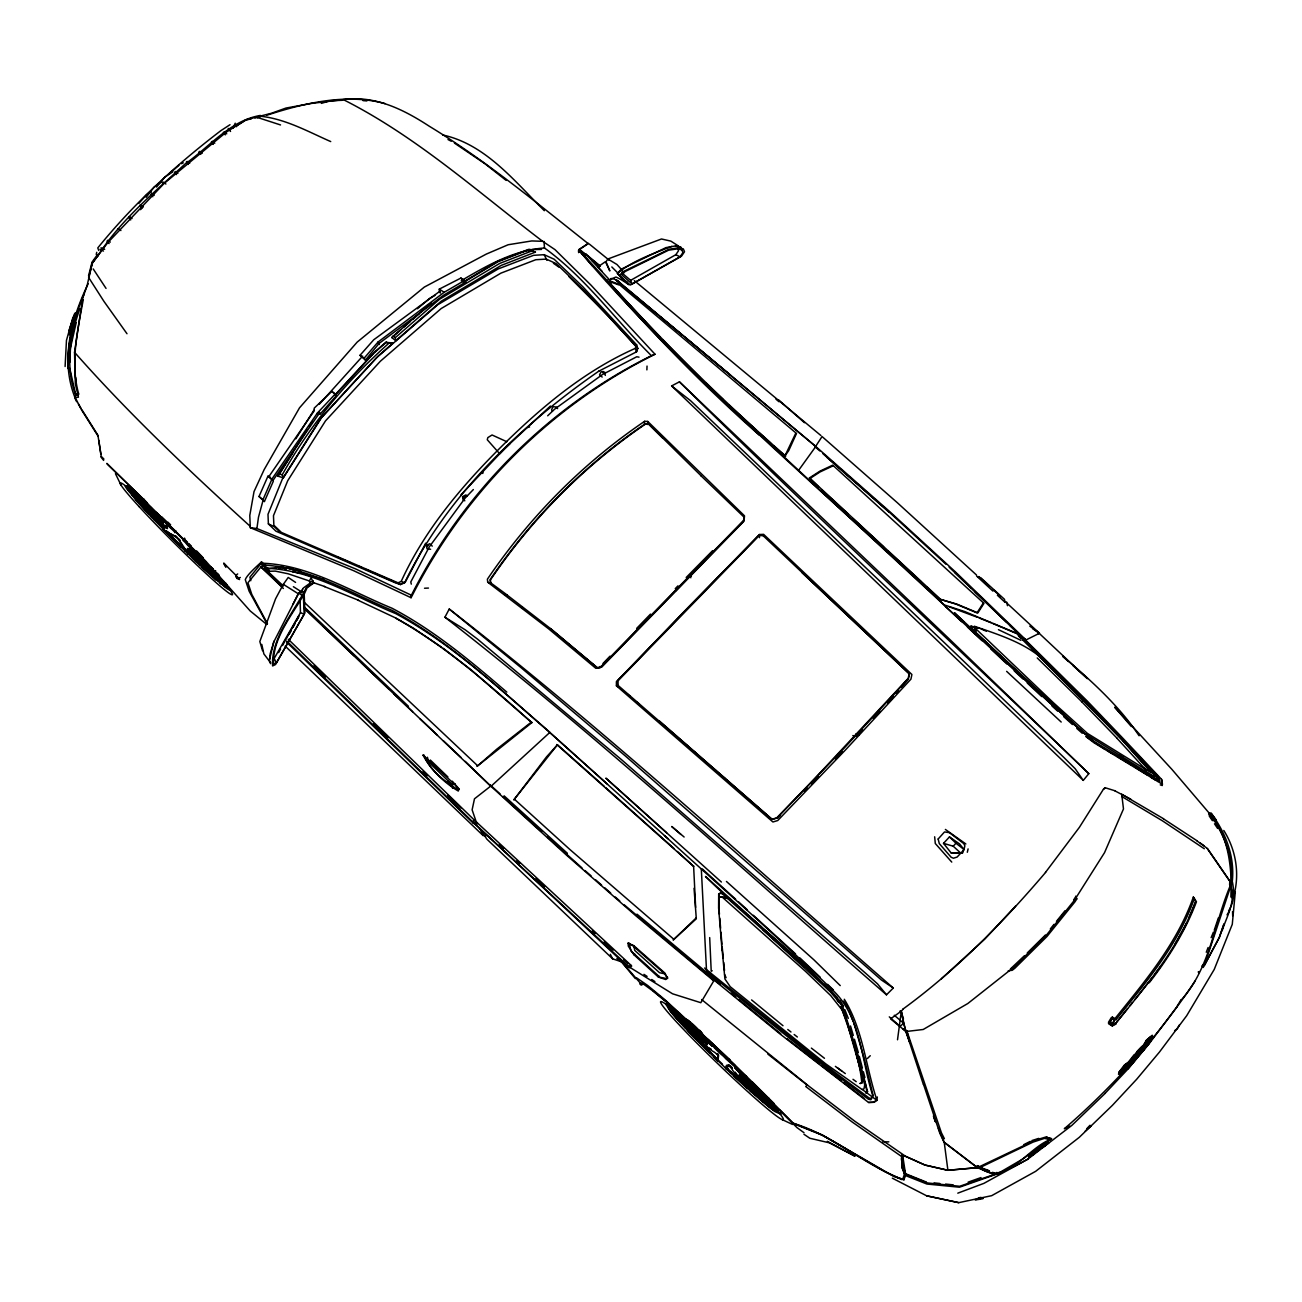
<?xml version="1.0" encoding="UTF-8"?>
<svg xmlns="http://www.w3.org/2000/svg" width="1302" height="1302" viewBox="0 0 1302 1302"><rect width="100%" height="100%" fill="white"/><g stroke="black" fill="none" stroke-linecap="round" stroke-linejoin="round"><path stroke-width="1.5" d="M718.85 911.856L719.013 894.181L720.543 893.237M1032.714 1153.718L1032.714 1154.793L1040.103 1148.283L1034 1152.465L1035.22 1152.661L1036.913 1150.382L1037.173 1151.261M1128.329 1064.466L1134.726 1056.003L1138.827 1053.269L1132.886 1057.761L1127.288 1066.68L1133.228 1062.09L1138.827 1053.269L1133.065 1061.895L1127.288 1066.68L1129.55 1062.286C1124.196 1071.367 1132.984 1055.564 1137.639 1053.871C1140.454 1052.911 1136.093 1058.298 1138.843 1054.018C1126.507 1071.611 1144.344 1048.11 1135.442 1058.461L1135.36 1056.329L1138.241 1051.821L1145.939 1044.839L1142.407 1051.642L1134.791 1058.591L1136.89 1054.018M68.029 368.629C66.841 343.223 74.181 318.306 83.735 295.017M700.72 1031.282L702.982 1036.604L712.422 1046.352A6.119 0.928 32.5 0 0 709.118 1043.52C705.814 1042.544 669.309 1005.811 679.644 1014.128M97.504 256.364C119.719 221.242 154.271 192.061 185.242 163.857C209.378 147.045 229.982 120.565 260.367 115.455L257.698 117.782M69.934 362.151L70.438 348.008L76.232 322.603M1009.636 625.22L1025.341 640.356L1023.16 639.835L1016.048 632.984L964.749 611.566L944.276 604.925C821.35 488.575 689.897 380.477 579.781 251.335L578.658 251.465L578.609 250.033L588.244 243.669C536.538 202.803 485.613 160.455 429.172 126.164C403.685 109.514 374.699 95.062 343.321 99.619L311.357 103.428L285.935 108.066L271.532 113.241L246.062 119.751L226.418 132.039L164.247 183.338L107.74 242.677L92.182 263.297L87.104 285.61L82.661 298.223L74.539 352.289L75.337 383.651L78.429 397.191L74.979 397.566C59.973 359.808 71.382 318.73 88.145 283.787M578.609 252.621L578.723 249.659L588.358 243.295M646.882 369.882L647.029 366.057M180.685 542.202L188.351 554.131L188.399 552.943L181.434 546.124A58.671 3.32 44.9 0 1 170.529 535.252L167.161 531.834M1008.22 970.771L1012.24 970.283L1014.876 968.232L1046.954 936.512L1075.094 901.651L1076.787 898.933L1075.745 896.134M1231.008 897.094L1231.285 890.405L1229.69 882.512L1231.106 882.886C1234.15 857.204 1223.734 833.654 1209.395 813.359L1208.63 814.027L1213.724 820.667M1231.627 897.615C1231.301 867.002 1229.772 837.674 1209.135 812.887L1211.186 813.311L1216.198 819.951M1131.617 1062.237L1130.868 1063.978L1131.584 1061.504L1125.319 1065.899L1119.639 1074.492L1127.695 1067.884L1131.584 1061.504L1125.27 1065.703L1119.639 1074.492C1124.423 1074.183 1136.386 1056.247 1128.427 1066.484L1127.776 1065.475L1128.02 1066.598L1131.08 1064.141L1142.293 1051.463L1152.742 1036.294L1147.176 1040.949L1142.066 1050.421L1147.42 1045.392L1152.758 1037.059L1144.051 1049.396L1135.198 1058.445L1142.407 1051.642L1135.263 1058.005M163.613 528.238L162.408 528.287L164.654 530.63L175.379 536.782A5.599 1.904 45 0 1 179.22 540.623L183.305 548.256L188.351 554.131C187.569 549.346 187.667 555.775 188.09 552.634L184.835 549.444M1129.192 1062.465L1131.519 1061.944L1129.192 1062.465L1145.548 1043.455L1143.042 1048.094L1147.176 1040.949L1150.708 1037.238L1152.693 1037.482L1151.619 1036.994C1139.657 1049.965 1147.16 1039.419 1152.677 1036.75L1151.635 1038.996L1152.742 1036.294L1145.548 1043.455L1142.066 1050.421L1144.051 1049.396L1142.163 1051.511L1152.042 1038.573L1149.194 1043.114M1228.583 910.863C1234.263 902.253 1234.442 891.154 1232.294 881.405C1234.898 856.439 1225.735 832.954 1211.186 813.311M65.1 366.513L66.467 340.359L73.01 317.167M647.582 424.501L647.745 421.441L644.62 421.311C582.531 463.447 529.458 517.106 487.387 579.211L487.713 582.189L548.451 628.687L595.795 668.3L600.043 667.601L744.142 519.823L744.516 515.852L647.745 421.441M146.149 197.367L154.059 187.146L161.822 181.434M934.657 836.795L935.292 843.517L951.762 862.087M304.001 597.992L304.229 594.135L307.093 587.804L314.108 582.743M1232.685 915.762L1232.538 911.595M667.552 978.29L664.948 973.115L633.748 945.61L628.069 943.153L628.329 946.163L633.895 954.724L658.389 977.053L665.713 979.527L667.552 978.29L664.638 973.782L633.049 945.919L628.069 943.153M927.024 587.283L939.718 599.148L956.791 604.095L977.867 612.9L983.97 603.363L832.743 465.139L819.934 471.145L809.437 477.932L818.551 486.932M222.137 581.506L227.28 586.014L227.15 587.82A63.961 3.613 44.9 0 1 224.188 586.193L206.4 569.218L195.17 554.619L210.045 571.139L227.199 587.088L227.476 586.242L227.411 587.332M219.485 576.444L193.233 551.348L209.248 569.527L226.353 585.314L226.353 584.045L226.45 585.33L226.45 584.061L218.004 576.819M777.457 1112.185L758.415 1094.689L742.352 1076.168L755.974 1090.409L776.269 1108.653A69.006 4.15 43.9 0 1 778.043 1111.908L768.213 1102.875M151.244 192.191L150.414 191.703L146.377 194.974L138.858 203.372M276.382 662.848L304.147 614.202L303.382 595.372C291.29 616.074 272.248 639.119 273.566 664.232L276.382 662.848L274.152 658.486L300.436 612.705L300.095 599.099M704.626 967.988L711.152 973.457L711.022 975.133L822.945 1065.166L868.434 1099.246L870.81 1099.734L872.942 1096.105C861.289 1060.967 861.468 1017.464 833.036 990.464C778.319 937.277 720.852 887.004 664.476 835.591M303.822 608.18L489.747 785.171L566.386 855.04L635.897 915.827L713.61 980.748L714.359 977.118L706.514 970.543L701.306 868.776M74.702 396.492L81.261 409.414L98.171 436.284M74.93 398.152L76.639 401.7M1090.913 1126.116L1085.266 1131.031M1235.321 891.658L1232.278 924.322L1214.245 969.42L1186.708 1015.69L1159.48 1052.032L1136.679 1079.26L1112.38 1105.365L1079.228 1137.378L1035.66 1171.328L991.668 1195.675L958.728 1202.657L926.682 1195.822L892.326 1178.18M644.344 424.224L644.62 421.311M743.947 517.122L743.572 521.044L601.312 666.933L597.13 667.633L550.388 628.54M1207.263 848.53L1230.943 882.919L1230.797 884.432C1214.115 923.069 1210.258 968.118 1181.012 1000.261M1145.89 1045.294C1123.724 1064.499 1147.453 1041.6 1145.516 1046.141L1145.939 1044.839L1144.914 1047.492M156.517 187.065L164.866 177.072L172.84 171.831M578.576 251.172L581.555 252.539L581.62 253.76L581.457 251.53L586.177 255.404M226.548 585.298L226.939 586.811L227.28 586.014M776.008 1109.581L776.252 1111.273L776.838 1110.264L777.978 1110.98M600.043 667.601L600.173 666.429M710.404 977.102L780.321 1034.211L868.564 1102.468L874.407 1102.143L876.93 1100.385L877.304 1096.968M269.547 659.593L273.892 641.284M482.782 473.456L482.993 471.536M458.809 788.621L458.45 790.005C445.528 781.949 429.4 770.328 424.061 755.111L423.036 755.176C430.832 769.791 444.128 782.746 458.32 791.046L458.809 788.621L452.266 781.167M262.63 562.399L260.937 562.252C261.93 562.008 247.299 573.889 245.281 579.634L249.154 591.271L267.203 624.065M682.818 1023.925L684.819 1026.057C688.367 1034.423 699.516 1039.826 707.279 1044.709A6.005 1.286 29.7 0 0 705.196 1042.284L687.7 1027.945L670.481 1010.987L672.564 1011.784L670.481 1010.987L672.743 1013.965A68.713 4.134 43.9 0 0 679.4 1021.631M897.517 1039.777L901.309 1011.247L903.1 1009.083M1233.287 897.517C1240.106 874.895 1236.265 850.304 1223.782 830.464M607.497 784.243L549.786 732.473C500.782 690.027 453.161 644.62 395.694 613.584C353.705 596.462 311.585 569.186 265.201 568.29L263.639 565.393L268.31 568.372M411.058 597.716L411.399 595.226C463.105 492.758 548.402 406.615 651.423 355.69L654.987 354.225L591.027 285.171L555.01 249.642L542.641 241.309L531.786 240.935L508.154 244.743L486.313 254.085L424.306 287.091L357.171 342.117L299.525 407.819L264.16 469.615L254.02 491.603L249.789 515.429L250.293 527.684L353.591 570.667L411.058 597.716L412.376 595.242C464.456 492.888 549.672 406.777 652.595 355.495L654.987 354.225M411.399 595.226L355.885 569.039L256.901 528.531L258.496 517.171L263.362 499.219M605.3 375.432L604.665 372.144L601.133 371.737L599.587 374.781L602.159 377.059M714.131 1055.808L718.053 1060.984L718.509 1055.092A5.322 1.758 38.8 0 0 717.483 1053.741M1135.181 1057.745C1133.358 1056.003 1147.697 1043 1143.953 1045.766M699.272 1041.047A63.082 3.808 43.9 0 0 710.453 1052.211L717.467 1060.414L716.751 1058.347L717.988 1059.6L718.053 1060.984M143.855 499.382L142.699 499.317M200.069 565.247L192.615 558.232L187.374 548.419A5.582 1.53 56 0 1 190.45 551.202L202.428 565.947L216.018 579.585L216.197 578.544L216.295 579.862L214.456 578.316M696.212 917.894L673.183 940.028L696.31 918.789L694.047 888.322M226.353 584.045L226.157 585.184L225.441 582.759M143.383 498.829L148.216 506.445L163.922 522.135L145.547 506.055L129.435 488.722M69.169 333.524L73.319 317.607M83.247 299.753C77.55 330.643 69.966 363.242 78.771 394.262L75.939 395.645L69.706 368.222M531.509 721.959L496.697 749.236L476.971 766.406L531.851 722.643L471.21 669.912L443.185 648.266M1144.051 1049.396L1147.257 1045.18M785.741 456.123C723.945 402.058 665.387 344.46 610.361 283.527L610.866 281.248L618.873 284.227L796.515 433.436L788.735 450.59L784.911 455.977L795.587 433.55M1230.536 886.874L1231.35 883.195M718.362 1055.434L717.825 1060.756L718.346 1056.134A6.005 1.986 38.8 0 0 714.407 1052.195C708.613 1049.184 686.056 1031.884 693.25 1034.927M96.739 252.295L96.25 254.378L97.731 255.094M967.321 852.257L968.102 848.904M974.091 627.125L974.319 626.213C996.274 633.879 1020.003 641.186 1038.557 655.606L1122.226 739.78L1151.196 772.77L1087.414 733.4L1053.627 702.917L974.091 627.125L975.426 633.879M970.885 627.19L971.097 626.295L977.818 628.182M293.373 586.697L301.006 591.547L298.272 593.745L283.299 584.338L282.843 585.054L288.214 577.453L295.587 582.401M793.585 1123.431C833.654 1135.311 865 1165.843 903.913 1179.824C907.315 1171.637 899.747 1163.874 901.944 1155.134M903.913 1179.824L905.036 1175.348L902.156 1168.171L901.765 1155.346L904.613 1173.33L926.454 1182.118M88.536 275.91L92.084 262.027L97.552 254.492M88.796 277.066L92.328 263.199L98.106 255.273M69.006 330.48L74.784 313.212M773.795 1105.496L774.055 1104.535L773.372 1105.056M1223.717 924.485L1219.209 937.619L1203.194 967.467M1222.171 930.686C1226.63 916.25 1237.47 899.194 1229.495 883.977L1230.862 885.767L1204.383 965.498L1219.437 937.245L1224.173 923.639M143.611 500.245L143.871 499.317M365.439 360.101L364.088 358.245L378.052 342.019L444.177 292.283L464.602 280.435L465.693 282.078L443.705 295.147L379.077 343.451L365.439 360.101L360.003 355.316L373.755 339.757L439.458 291.55L439.327 289.109L460.924 278.058L464.602 280.435M1144.002 1046.19L1142.489 1050.275L1144.019 1049.119L1142.489 1050.275L1142.521 1049.168L1143.091 1050.161L1144.181 1048.826M1042.788 1146.151L1042.918 1147.127L1048.696 1142.782L1048.403 1141.903L1040.965 1147.534L1041.47 1148.25L1047.736 1143.579L1047.964 1142.082C1048.517 1145.044 1045.278 1143.042 1047.133 1143.97M1020.98 640.324L998.455 629.68M79.796 308.802C70.162 336.323 64.986 366.432 75.662 394.571L78.494 393.171M235.223 123.202L232.944 128.312M236.541 126.701L237.387 124.113M772.346 1104.161L772.656 1103.201M1157.592 781.412L1159.122 780.923L1158.227 779.442L1121.201 739.097L1085.933 702.445L1022.737 639.982L1025.374 639.9L1087.365 701.143L1122.438 737.778L1161.596 779.393L1162.295 785.529L1160.261 784.878M264.42 501.514L262.939 499.773L272.102 478.778L317.395 413.043L335.281 393.969L331.798 391.365L314.189 408.177L314.303 410.667L269.075 476.288L267.919 476.255L259.017 496.501L264.42 501.514L273.322 481.252L269.075 476.288L270.198 477.639M1214.229 930.214L1218.379 917.877M452.494 788.231L452.803 787.287M777.554 1110.915L777.164 1111.989L777.587 1110.134A63.554 3.841 43.9 0 0 775.959 1107.139M598.627 371.265L636.434 351.882L635.327 348.35L636.613 344.818L582.775 286.7L554.147 259.228L544.171 254.687L533.576 255.322L498.259 268.896L437.781 304.717L376.311 357.936L320.699 418.365L282.42 478.892L268 514.29L268.375 523.892L275.975 531.2L394.604 582.515L400.511 584.565L404.662 582.71C447.172 495.492 519.986 425.9 598.855 371.135M636.613 344.818L637.687 348.399L636.434 351.882L637.703 348.366L636.483 346.527L584.468 290.834L556.149 263.622L546.287 259.098L535.806 259.716L500.912 273.143L441.15 308.574L380.412 361.191L325.484 420.904L287.709 480.731L273.469 515.706L273.859 525.211L281.395 532.42L398.786 583.15M610.361 283.527L609.222 282.941L610.117 280.483L585.461 253.76L581.717 253.369L581.457 251.53L581.717 253.369L592.703 266.21M1145.272 1047.426L1145.955 1045.587M301.234 592.491L302.422 589.285M1114.463 1020.41L1112.364 1023.844L1110.362 1023.518L1111.013 1019.808L1113.243 1018.799L1114.463 1020.41L1113.243 1018.799L1111.013 1019.808L1110.004 1022.428L1111.224 1024.039L1113.454 1023.014L1114.545 1019.531L1112.884 1017.35L1111.338 1017.594L1108.474 1022.282L1110.134 1024.479L1114.219 1021.37M1206.287 952.25L1208.11 947.498M1142.033 1048.175L1146.427 1040.64L1150.561 1036.734A7.438 1.221 -50.3 0 1 1150.594 1038.622L1142.049 1048.826M775.162 1111.111L774.885 1109.581L775.195 1111.192L772.656 1109.548A68.86 4.134 43.9 0 1 765.527 1104.031L762.744 1101.72M803.985 965.026L830.904 990.936L839.041 1000.05L842.638 1006.218L858.067 1055.206L867.604 1091.825L865.651 1092.883L867.148 1092.931L864.951 1081.441M221.324 584.012C215.676 574.654 202.331 566.061 196.504 555.157M610.882 279.084L615.927 277.033C626.197 281.265 638.696 293.845 617.392 273.404C632.626 260.693 653.458 253.532 671.848 246.355M214.293 576.281L221.096 582.515L220.901 583.67L222.968 584.11M658.389 977.053L658.796 976.028M617.067 280.337L815.784 446.505L798.484 470.51M904.792 1173.135L902.758 1179.238L894.197 1176.666L822.115 1134.839L792.788 1122.975L752.279 1081.962M1114.74 1018.896C1145.011 981.269 1177.154 943.364 1193.332 897.078L1194.325 898.575C1178.229 944.601 1146.118 982.229 1116.074 1019.678L1112.25 1017.269L1116.074 1019.678M867.457 1091.043L867.148 1092.931L866.025 1091.922M269.514 661.839L270.67 662.816L263.867 653.897L261.767 644.392M1211.137 937.635L1213.448 932.069M1189.019 917.633L1195.252 902.856M962.569 852.843L960.567 852.956L953.227 846.202L955.961 843.24L963.871 849.376L962.569 852.843L951.241 853.054L943.511 843.354L949.467 836.909L959.607 843.973L963.871 849.376M220.282 581.782L219.989 582.857L221.682 583.101M301.12 592.963L303.333 588.016L310.283 582.987L309.306 580.952L288.149 573.791L275.275 571.106L267.74 571.318L266.715 568.128L264.143 568.469L282.892 586.453M664.638 973.782L659.528 972.724L634.79 950.476L633.748 945.61M1198.996 972.089L1198.605 972.496M74.23 315.328L75.874 312.871M780.875 1114.219L775.146 1111.696A70.943 4.264 43.9 0 1 767.789 1106L753.712 1093.664L739.015 1075.045A6.119 1.156 58.6 0 1 741.229 1076.738L756.771 1094.005L774.527 1110.508M1131.519 1061.944L1123.235 1067.933L1134.97 1055.955M1034.927 1152.84L1035.757 1151.147L1036.083 1151.977L1029.752 1157.136L1028.775 1156.843L1036.848 1150.594L1037.775 1150.968M292.983 604.258L298.272 593.745M334.598 395.336L374.244 352.337L385.685 342.41L393.237 342.931L378.459 355.788L321.594 417.6L283.397 477.801L277.928 476.174L307.191 429.741M324.865 586.567L313.359 582.629L306.263 587.755C294.008 612.265 271.06 637.508 272.59 665.957L275.552 664.525L304.961 612.851L304.131 592.687L301.494 591.027L298.728 593.207L273.925 641.626L270.246 653.49L269.449 660.358L270.539 663.678M701.111 1031.737L700.688 1032.584L699.695 1030.24L699.858 1031.64M1137.606 1054.522L1138.339 1052.26L1134.14 1054.734L1126.816 1064.076A9.26 1.53 -50.2 0 0 1126.897 1066.322M167.274 527.619C159.723 527.131 152.269 515.055 155.849 521.484L161.546 527.31M396.98 583.312L401.195 581.424C424.761 529.654 461.966 485.825 502.019 446C541.339 407.168 584.403 370.94 635.327 348.35M425.689 543.178L405.296 582.075L401.13 583.931M1202.869 965.319L1202.332 966.296M444.926 617.213L449.239 609.043C603.005 728.42 746.518 860.313 893.302 988.023L886.483 994.809C740.496 867.588 597.716 736.297 444.926 617.213L465.237 629.842L477.443 639.054L621.347 759.538L865.179 972.871L877.532 983.873L886.483 994.809M283.299 584.338L275.568 598.822L259.83 641.528L262.548 650.723M1198.166 971.976L1199.288 971.617M156.289 520.637L154.596 520.165L155.036 519.335L149.681 513.688A60.803 3.45 44.9 0 1 141.104 504.346L138.809 501.742M1202.739 965.384L1202.381 965.791M72.424 333.166L69.25 334.826M278.612 652.595L280.565 649.063M282.518 645.532L299.118 615.472M289.125 634.383L291.046 630.9M292.966 627.418L294.87 623.935M296.791 620.452L298.711 616.985M1175.299 943.641L1186.675 923.167M1198.67 972.708L1199.142 971.862M261.474 562.106L260.774 563.343L262.499 565.133L265.608 565.231M1227.037 914.899L1229.56 910.505M624.293 904.89L714.082 980.357L700.802 1002.703L672.532 993.784L629.257 966.995M1176.715 1006.885L1180.93 999.952M309.306 580.952L311.145 577.893L313.359 582.629M295.831 438.79L313.88 410.211M174.907 530.435L174.37 530.337A4.15 1.009 38.2 0 0 171.441 527.554L156.305 512.825M1073.597 900.073L1075.436 897.111L1076.787 898.933M1115.114 790.819L1105.04 787.694L1103.347 789.354L1079.374 827.356L1045.457 872.438M283.397 477.801L282.225 474.807C310.088 424.957 346.641 380.721 389.314 342.849L393.237 342.931M1127.874 1063.262L1136.565 1053.578C1137.557 1056.736 1131.129 1062.513 1127.971 1065.069A7.568 1.269 -49.5 0 1 1127.858 1063.278M983.026 603.461L976.988 612.884L956.01 604.112L939.718 599.148M309.339 426.372L312.545 421.327M277.928 476.174L293.162 452.217M585.607 255.29L579.748 249.61L599.962 266.243M602.061 271.288L597.878 266.91L605.463 261.669L609.824 270.93L606 261.8L607.888 259L661.497 238.982L670.856 241.13L678.423 245.964M184.2 539.695L184.851 540.802A4.118 1.025 51.2 0 1 187.683 543.731L197.237 554.196M489.747 785.171L465.205 761.361M622.096 273.094L630.656 280.353L675.819 254.704L678.537 250.716L677.463 248.177M680.051 256.803L682.948 252.555L681.825 249.854L677.789 248.812L668.61 250.179L625.025 271.565L621.851 275.015L632.072 283.95L680.051 256.803L675.819 254.704M273.225 480.129L318.485 414.443L320.406 413.776L336.469 395.548L335.281 393.969M1127.597 1067.705L1120.078 1074.345L1130.901 1063.653L1125.66 1069.984L1120.078 1074.345C1120.371 1072.685 1119.883 1070.293 1129.55 1062.513M131.388 492.856L132.478 494.207C135.701 503.011 148.9 510.319 156.028 517.578L143.627 506.738M1195.106 981.041C1158.406 1035.936 1114.3 1085.575 1064.32 1128.753L1069.642 1126.067M474.937 823.938L476.369 821.969L630.656 964.945L631.698 966.068L629.777 967.614L626.327 965.514L474.937 823.938L629.777 967.614M760.547 1099.864L761.133 1099.067L748.813 1086.747L740.431 1075.143A5.42 1.025 58.6 0 1 742.449 1076.673M1143.4 1048.322L1139.51 1053.188M1105.138 1093.306L1128.134 1068.844L1149.487 1043.293L1176.878 1006.853M1149.21 982.798C1168.48 958.044 1185.373 931.142 1196.473 901.7L1193.332 897.078M1152.107 977.818L1134.953 999.448M1154.5 974.645L1160.489 966.702M490.838 786.18L490.024 784.748L490.838 786.18L492.302 785.122L549.786 732.473L668.203 838.879M132.251 491.717L128.393 488.185A60.966 3.467 45 0 0 130.216 491.31L132.739 494.418L132.267 495.378C141.202 500.977 149.437 512.825 159.772 518.505M557.451 744.777L546.466 756.95L513.785 799.949L557.451 744.777L604.144 786.245M1024.446 638.452L1025.797 639.754L955.505 572.001L889.901 511.767L815.784 446.505L684.885 337.267M1146.411 1044.725L1152.27 1035.236L1146.346 1040.184L1140.975 1050.161L1142.863 1048.989M1136.158 1056.589L1126.93 1066.289M1127.548 1008.643L1115.228 1023.974L1110.883 1025.113L1108.441 1023.307L1112.299 1025.878L1116.091 1024.007M1130.022 1005.583L1132.48 1002.507M1050.34 928.912L1054.018 924.355M1056.459 921.328L1065.036 910.7M261.523 562.903L249.886 577.193L250.781 580.692M1090.018 1125.254L1086.763 1128.704M1083.264 780.403L1088.814 773.648L949.418 639.087L679.432 381.828L671.62 385.929L1083.264 780.403L1075.159 768.685L1063.815 757.39L945.171 643.448L690.597 400.707L671.62 385.929M1047.964 1142.082L1047.964 1143.302L1048.289 1142.033M1048.24 1142.977L1047.833 1142.228L1047.215 1143.872L1046.857 1142.961L1048.24 1142.977L1042.918 1147.127M463.349 281.964L497.917 261.263L528.579 249.366L535.431 252.1L501.172 265.429L441.199 301.218L395.775 340.733L391.788 337.543L431.304 302.796M215.383 570.618L214.863 571.252L215.872 571.122M1127.971 1068.877L1149.324 1043.325M1041.551 1148.152L1040.965 1147.534L1041.551 1148.152L1047.54 1143.465L1047.02 1142.782M1047.459 1142.668L1046.385 1143.547L1048.696 1142.782M268.944 568.616L280.223 566.956L293.031 569.055M184.803 538.458L182.654 539.353L183.256 540.623A5.729 1.237 50.5 0 1 186.886 544.382L196.879 555.14L205.797 562.545M184.51 538.263L183.338 539.744L184.363 540.395A5.062 1.09 50.5 0 1 187.634 543.797L203.177 559.421M627.662 282.404L621.949 278.644L617.832 273.013L621.2 269.188L665.957 247.624L676.145 245.818L680.832 247.022L682.15 249.968M902.921 1009.115C956.417 970.136 1002.784 922.613 1045.62 872.389M890.601 699.239L893.253 696.261M895.906 693.299L898.543 690.32M901.196 687.342L907.819 679.904M319.315 404.206L362.672 356.097M690.516 1031.868L685.682 1026.887L685.552 1028.238L685.682 1026.887L680.279 1021.159A65.344 3.955 43.9 0 1 673.948 1013.867L670.465 1011.019M335.867 394.425L374.179 352.842L386.515 342.133M857.172 735.695L862.526 729.869M873.235 718.232L879.924 710.957M117.652 229.526L118.401 228.713L120.907 230.552M140.535 209.655L143.236 206.725M619.508 275.454L622.942 271.76L669.261 249.187L679.042 247.754L683.322 248.877L684.527 251.725L681.451 256.234L630.461 284.992L624.163 280.727L617.392 273.404M499.756 453.78L510.205 443.396M1015.674 905.997L984.768 939.1L941.395 978.827M1129.68 1065.654C1139.364 1054.164 1133.456 1063.799 1127.809 1066.143L1127.776 1065.475M876.848 714.733L879.582 711.82M887.785 703.113L891.886 698.767M460.989 494.793L504.574 448.669L550.404 406.045M1137.867 1054.701L1143.856 1047.117A7.552 1.237 -50.9 0 0 1143.807 1045.262C1141.024 1046.45 1131.894 1057.484 1136.402 1056.068M602.972 663.499L610.003 656.175M636.678 628.378L650.495 614.105M804.392 791.095L807.191 788.166M811.423 783.804L818.453 776.497M835.347 759.001L842.378 751.693M684.819 1026.057L684.657 1027.311L684.885 1026.057L686.219 1027.506M473.358 489.552L465.27 497.934L429.367 546.759L410.781 581.961L411.286 584.142M675.478 591.043L690.109 576.037L691.411 576.054M675.25 588.65L677.984 585.851M686.187 577.486L712.585 550.681M759.44 534.52L616.399 681.662L616.416 685.812L772.916 821.985L777.733 820.537L845.926 749.464L910.928 679.156L911.905 674.501L763.607 534.341L759.44 534.52L759.457 537.661M758.985 535.789L617.815 681.027L617.832 685.129M777.62 818.209L780.435 815.377M462.975 497.95L466.165 496.274M426.942 546.677L428.277 545.343M1024.479 955.684L1010.433 968.948M1027.278 952.934L1045.441 934.982M1103.51 789.321L1105.219 787.661M867.36 1058.575L870.257 1055.727M900.642 1025.976L903.539 1023.128L901.309 1011.247L900.333 1011.036M162.392 183.094L163.385 182.166L165.891 184.021M170.416 172.71L178.927 165.354M628.899 966.67L630.656 964.945M1105.284 1093.257L1071.839 1125.4L1027.88 1159.089M547.67 415.794L554.603 409.186L602.614 374.423L636.759 356.764L639.005 357.155M391.788 337.543L400.918 329.618M403.962 326.981L410.049 321.708M413.092 319.071L419.179 313.782M395.775 340.733L395.287 337.657L439.458 299.297L499.675 263.427L531.737 250.977L535.431 252.1M815.784 446.505L814.694 445.577M417.405 308.753L429.676 298.37L434.933 295.424M451.208 783.804L450.606 784.325C443.136 777.278 453.666 790.77 452.022 784.78L450.606 784.325C455.472 791.111 442.875 775.943 451.208 783.804L447.888 781.46L448.262 783.413L451.42 786.424L452.787 786.131L452.022 784.78M474.4 820.146L475.442 822.018L473.537 823.466L472.545 821.708L474.4 820.146L288.312 639.298M905.069 1175.397L926.91 1184.039L959.476 1187.212L1001.368 1172.484M712.113 979.511L714.082 980.357M1031.575 1154.662L1028.775 1156.843L1038.28 1150.642L1031.575 1154.662L1029.752 1157.136M1135.637 1057.175L1133.7 1058.314L1137.297 1051.17L1144.686 1043.879A9.244 1.514 -50.5 0 1 1145.418 1044.627M221.275 582.759L220.526 583.329L220.38 581.961M1040.868 1147.648L1042.707 1146.248M1040.103 1148.283L1037.629 1150.073M1038.361 633.732L1039.501 633.081L1029.784 626.132M923.541 1084.403L939.881 1133.391L944.048 1142.277L977.346 1167.682L991.831 1173.688L996.16 1173.834L959.655 1186.268L927.219 1182.932L905.606 1174.241L902.791 1156.42L905.248 1156.192L924.957 1165.046L947.905 1170.286L977.346 1167.682L1034.96 1140.292L1045.734 1137.037L1051.528 1138.68L1022.933 1158.926L996.958 1174.062M224.66 564.466L223.7 563.099L235.857 575.24L237.696 573.938M1046.58 1136.809L1050.03 1139.722C1027.766 1147.729 1004.086 1188.97 978.062 1166.283L978.909 1166.673M809.632 478.713L819.983 471.991L832.678 466.018M667.617 977.249L665.892 978.42L660.016 977.281L630.965 951.013L629.143 943.055M633.895 954.724L634.774 954.138M718.932 897.68L720.494 896.736L725.539 897.648M463.431 282.404L498.096 261.669L530.012 249.3M669.846 1007.13C670.872 1008.513 667.845 1008.708 668.154 1006.82A68.86 4.15 43.9 0 1 670.253 1007.292L689.149 1026.497L704.691 1040.152L686.284 1025.699L668.772 1008.318L670.139 1008.155L677.87 1016.488M644.018 983.58L641.284 985.126L640.031 984.247L640.226 983.238L642.7 983.791M461.233 280.695C486.932 265.559 514.046 250.017 544.496 247.998C585.461 277.586 615.634 320.194 651.423 355.69M1015.414 1165.778L1028.043 1159.057L983.921 1183.355L957.784 1193.169M196.423 561.829L199.645 563.62M282.388 586.828L261.442 567.379L283.364 588.488M230.015 124.699L220.868 130.656C175.721 165.094 133.585 203.747 97.78 247.917L98.757 250.505M188.383 548.663C187.7 553.285 198.881 560.511 195.479 560.934L202.803 566.614A60.722 3.45 44.9 0 0 211.933 574.914L214.456 577.111M197.399 561.487L195.87 561.325L197.237 561.39L195.088 560.592L196.618 560.739L193.542 557.891M1015.576 1165.746L1001.205 1172.516M712.178 970.755L711.217 971.243L709.688 937.586M1023.779 1144.67L1030.273 1141.382M1024.918 640.503L1038.784 633.586M129.598 488.934L131.307 489.259L129.956 489.406L131.437 489.471L157.444 515.592M608.848 279.523L606.358 280.76L609.222 282.941M263.639 565.393L261.311 566.533L247.933 582.759L251.774 594.363L267.48 623.691M181.466 163.694L183.289 162.831M979.967 1167.568L1033.137 1142.066L1044.513 1138.371L1050.03 1139.722M671.783 1011.052L672.402 1011.638L670.644 1011.117L672.369 1011.638M310.267 582.287L313.31 580.92M578.658 251.465L579.781 251.335M235.857 575.24L238.591 578.234L240.349 577.47M263.476 566.484L261.442 567.379L261.311 566.533L261.914 567.135M133.813 495.623L132.739 495.916L133.064 494.793L129.191 491.538A64.075 3.613 44.9 0 1 127.254 488.266L128.719 487.811L136.319 496.436M160.699 518.961C150.365 514.664 140.811 500.049 131.551 494.565M964.294 622.454L954.415 612.721L1084.501 733.384L1154.239 776.757L1146.297 772.591M227.541 586.6L227.248 586.73A60.836 3.467 44.9 0 1 224.416 585.184L221.47 582.824M528.335 250.977L531.932 249.593L541.551 249.431M1136.369 1054.604L1138.355 1054.522L1138.062 1053.302L1136.548 1054.197L1138.518 1051.967M968.102 1182.167L981.024 1177.561M266.519 115.325C304.017 103.151 346.202 92.947 385.066 103.59M859.955 1083.41L861.826 1082.792C859.353 1057.175 849.571 1031.314 841.059 1006.723M675.136 1009.994L674.176 1010.303L674.615 1009.457L675.315 1010.254M860.264 1083.557L862.136 1082.938L862.901 1078.886L856.065 1053.009M1031.9 1140.568L1038.768 1138.387M321.334 103.379L330.09 100.742L342.133 100.303M672.857 1009.001L674.224 1009.083L671.327 1007.097M752.702 1091.776L752.833 1093.175C751.026 1091.157 736.118 1076.754 731.691 1068.73A6.054 1.937 50.5 0 0 727.688 1065.085L726.5 1065.329L725.458 1068.079L734.767 1075.485A65.344 3.939 43.9 0 0 746.534 1086.324L749.513 1088.911M726.858 1068.063L725.767 1068.372L728.42 1069.512L726.549 1067.819L728.778 1064.906A5.354 1.709 50.5 0 1 732.391 1068.21A4.362 1.514 51.3 0 0 729.266 1065.427L726.06 1068.617L727.379 1068.519M774.251 1109.369L772.688 1108.295A65.523 3.955 43.9 0 1 765.885 1103.054L761.084 1098.953L759.994 1099.376L760.596 1098.53L754.509 1093.078M128.719 487.811L127.596 487.859M237.371 125.399L245.704 120.126L251.253 118.84M254.948 117.994L260.498 116.708M671.083 1009.262L669.553 1009.229L670.367 1008.448L669.326 1006.641A65.507 3.971 43.9 0 1 669.651 1006.43M527.391 427.479L529.588 426.991M668.528 1008.008L669.684 1007.781M430.604 549.281L427.023 548.858L426.454 545.44L429.676 543.748L432.248 546.124M978.323 1197.905L981.09 1197.384M980.341 1198.572C965.514 1201.453 987.404 1198.458 982.505 1198.279M265.201 568.29L264.143 568.469L266.715 568.128L269.172 570.439M263.118 565.035L264.013 564.97L263.118 565.035C308.883 567.2 350.547 593.094 392.065 610.361C449.564 641.333 497.12 686.854 546.287 729.104L549.965 732.424M735.988 1067.494L736.493 1068.356M578.69 250.798L581.668 252.149M767.855 1054.115L807.094 1085.054L805.743 1086.535L852.159 1121.982L901.147 1156.209L904.727 1155.932L925.006 1165.062L947.905 1170.286L977.509 1167.634L944.227 1142.245L938.4 1128.395M1152.856 776.773L1154.239 776.757L1152.97 775.976M278.579 568.29L285.561 567.753L292.82 568.941M129.679 488.738L127.824 488.055L130.037 489.161M261.344 563.213C307.663 564.336 349.978 591.027 391.967 608.197C434.136 630.396 470.852 661.188 506.803 692.127M424.517 588.244L428.472 588.065M763.118 535.61L758.675 535.561L688.595 606.878L617.473 680.816L617.49 684.917L772.281 819.463L777.034 818.047L844.331 747.918L908.487 678.537L909.463 673.964L762.793 535.382M1232.343 882.203L1230.374 881.356M677.805 1012.842L679.384 1012.875L677.951 1012.81L679.237 1012.907L678.082 1013.233L679.498 1013.249L694.178 1029.068L710.453 1042.967M868.564 1102.468L873.349 1102.355L875.676 1100.727L876.034 1097.456C865.635 1064.89 862.559 1028.726 844.298 999.269M951.241 853.054L960.567 852.956M692.762 1034.406L693.559 1035.188L691.541 1034.537L692.827 1034.472L703.08 1043.651M672.353 1011.54L671.035 1011.524L672.564 1011.784M776.383 1110.02L776.838 1111.729L776.936 1110.476L759.212 1094.087L744.516 1077.454M882.886 1141.805L888.827 1141.854M1210.225 816.012L1209.249 815.996L1212.39 820.667M285.219 646.134L483.042 835.51L486.232 835.721M362.998 100.612L366.904 100.938M148.981 514.241A63.928 3.597 44.9 0 1 139.981 504.444L135.896 499.87L137.263 499.935L136.092 499.984M455.195 783.983L450.964 783.609L428.586 762.044L427.398 757.227M135.945 499.805L137.41 500.098M934.071 1182.9L939.8 1183.485M945.529 1184.071L953.145 1184.853M385.685 342.41L389.314 342.849M691.411 1034.39L692.908 1034.569M250.293 527.684L256.901 528.531M261.035 116.285C285.919 119.133 308.167 131.665 330.724 141.576M728.062 1069.235L726.435 1068.991L727.492 1068.698L734.719 1075.501A63.163 3.808 43.9 0 0 746.16 1085.933M1049.005 1138.257L1051.528 1138.68M292.738 571.822L300.404 573.14M720.494 896.736L729.478 898.852L737.03 905.541M904.646 1155.671L854.763 1121.201L809.014 1086.275L701.615 999.545M977.688 577.111L980.731 577.73L1004.428 599.262L1005.177 602.403M926.682 1195.822L958.728 1202.657M900.154 1011.068L901.13 1011.28L903.474 1019.027M1015.641 633.146L992.97 623.56M852.843 735.565L856.211 736.379M442.68 134.985C485.434 144.115 514.729 181.401 544.334 210.712M236.801 578.446L238.608 578.902L237.355 577.828M992.433 1172.353L993.963 1172.744M675.51 245.932L680.083 247.12M979.218 628.427L970.82 626.083L972.252 629.045M294.936 569.592L300.632 571.22M323.661 579.455L301.022 573.026L308.72 575.435M943.511 843.354L953.227 846.202M279.084 473.879L282.225 474.807M945.382 829.439L965.856 843.973M255.989 116.985L280.532 124.943M949.288 606.846L977.379 617.278M1230.943 882.919L1229.69 882.512L1229.869 883.423M400.511 584.565L365.276 569.169M479.282 827.828L486.899 839.188L612.624 958.825L621.298 961.755L616.871 958.484M855.87 734.019L859.206 735.158M901.961 1179.661L885.018 1171.735L822.457 1135.263L793.406 1123.626L779.214 1109.532M401.195 581.424L404.662 582.71M487.713 582.189L490.903 583.41M986.005 1169.831L989.553 1171.198M983.466 1168.512L988.885 1170.612M722.887 894.165L720.218 893.058L718.688 894.002L718.606 908.015L722.073 950.362M979.104 617.978L991.213 622.795M300.436 612.705L304.147 614.202M324.247 586.502L358.522 600.255M101.003 247.803L104.665 249.349M980.911 628.899L986.298 631.193M338.097 557.37L350.743 562.806M235.727 576.9L237.843 577.828L235.776 575.533M357.952 565.931L361.614 567.542M553.415 263.264L559.128 267.252M467.451 495.72L465.758 494.955L462.552 496.632L463.138 500.017L464.83 500.782M268.375 523.892L274.283 526.643L279.246 531.395M980.683 1167.503L984.231 1169.147M977.916 1165.941L982.066 1167.878M343.321 99.619C416.412 136.466 477.883 191.98 542.641 241.309M782.209 1119.606A85.118 5.062 43.9 0 0 702.771 1035.66A85.118 5.062 43.9 0 0 681.125 1026.871A85.118 5.062 43.9 0 0 782.209 1119.606L792.527 1124.456M357.936 600.189L396.296 618.271L413.222 628.069L441.524 647.143M607.888 259L616.969 264.501L621.2 269.188M173.898 535.447L169.406 533.218M616.416 685.812L619.589 687.375M618.678 284.878L610.931 282.029L610.443 284.292L660 337.218M506.885 441.752L492.058 434.982L487.843 437.602L487.257 439.734L498.552 452.494M1114.935 790.867L1130.82 799.216M127.287 486.069L125.041 485.744A66.011 3.727 45 0 0 127.043 489.129L137.573 501.726M610.117 280.483L611.077 278.514L614.17 279.051L618.548 281.232L618.873 284.227M99.961 249.235L103.46 251.058M448.002 139.542L451.208 141.218M827.356 1141.301L855.023 1156.209L829.276 1142.814L809.844 1138.257L803.952 1134.27M1110.883 1025.113L1112.299 1025.878L1116.53 1022.379C1146.736 985.028 1179.075 947.531 1195.496 901.619L1194.325 898.575M840.994 1080.53L822.164 1066.045L825.696 1068.063M395.775 618.222C445.968 646.183 489.161 684.624 531.851 722.643M905.216 1175.153L902.335 1167.975L901.537 1158.438M1108.327 751.205L1113.584 754.314M1117.083 756.381L1131.08 764.681M767.171 1097.798L768.831 1099.669C764.404 1096.04 745.411 1081.099 737.892 1071.025A6.201 1.025 54.1 0 0 734.653 1067.607L739.064 1072.099L746.583 1076.315M1119.606 755.258L1122.959 757.259M1163.516 818.714L1121.722 794.236L1123.48 808.949L1104.535 852.647L1074.362 900.333L1046.255 935.324L1013.981 967.061L967.842 1003.5L923.199 1029.491L905.834 1031.542L901.13 1011.28L890.552 1018.864L906.013 1031.509L923.362 1084.436M822.164 1066.045L829.114 1070.228M1121.933 796.596L1162.507 820.862L1204.317 848.758M131.258 489.145L131.974 489.585M627.613 965.97L619.085 960.29M1104.828 749.138L1086.617 736.916M978.062 1166.283L980.504 1167.813M1134.4 766.78L1147.648 775.146M1150.968 777.229L1155.932 780.37M175.331 536.033L176.372 536.684A4.036 1.497 45 0 1 177.56 537.58M175.086 535.724L176.144 536.408M423.036 755.176L454.772 784.553L458.711 789.565M454.431 143.09L484.783 163.596L506.152 180.408M465.693 282.078L460.924 278.058M298.728 593.207L301.494 594.998M444.177 292.283L439.327 289.109L440.45 293.015L439.458 291.55M1163.337 818.746L1196.782 840.604M1196.619 840.653L1207.426 848.497L1231.106 882.886M643.937 974.335L647.078 976.402M651.765 979.511L654.89 981.578M162.538 519.417L146.28 505.436L130.884 488.95M224.025 584.761L227.036 585.835M708.841 1047.671L711.25 1049.266M735.125 1065.671L726.174 1057.712A5.468 1.237 43.2 0 0 722.268 1053.969L715.075 1047.508M734.491 1065.085L725.93 1057.354A4.443 1.156 43.1 0 0 722.577 1054.148L711.836 1043.423M735.028 1066.908L725.719 1058.689A6.184 1.4 43.2 0 0 721.406 1054.571C708.76 1043.699 700.655 1028.808 686.447 1019.254M743.621 1074.166L738.169 1069.984M695.968 1036.18L706.384 1042.576A4.329 1.009 27.9 0 0 704.756 1040.689M893.302 988.023L881.421 979.999L625.106 755.746L520.833 667.487L449.239 609.043M704.838 1044.985L707.637 1046.873M619.329 959.265L635.311 978.551L636.776 977.981L647.68 985.484L664.948 999.741L729.852 1059.584M702.006 1037.189L704.496 1038.67L703.031 1037.499M131.421 489.031L132.788 490.008M130.167 489.047L131.6 490.057A64.172 3.629 44.9 0 1 133.553 491.554M165.761 530.5L168.967 532.778M761.133 1099.067L759.001 1098.497L759.717 1097.749L759.538 1098.969L763.216 1100.857M209.28 566.175L213.186 568.958M1032.6 628.606L1039.077 633.228L1087.43 678.651L1072.848 665.468M1200.346 843.11L1204.057 845.763M209.134 565.963L213.137 568.828M360.003 355.316L364.088 358.245M804.001 1132.707L796.954 1127.597L708.337 1039.484M772.135 1107.774L765.592 1102.713M837.284 1067.705L845.307 1073.58M835.379 1066.371L841.792 1071.074M853.005 1079.309L856.211 1081.669M1089.383 737.518L1067.559 719.013M110.279 242.123L107.789 240.284L107.057 241.163L109.059 243.572M132.007 218.524L129.516 216.669L128.752 217.499L130.737 219.892M507.08 594.949L490.398 582.629L490.073 579.683C531.607 518.359 583.996 465.351 645.304 423.752L648.38 423.882L701.176 475.897M160.634 521.321L163.352 523.339M175.363 171.506L177.869 173.361M154.157 195.398L151.667 193.542L150.869 194.323L152.839 196.7M143.074 206.513L140.583 204.674L139.835 205.488L141.82 207.881M862.266 1089.465L876.93 1100.385M187.179 161.383L189.701 163.255M202.249 153.245L199.743 151.357L198.881 152.041L200.817 154.385M336.469 395.548L331.798 391.365M214.765 143.236L212.275 141.348L211.412 142.032L213.349 144.376M699.988 1037.027L703.178 1039.419M226.743 133.829L224.237 131.941L223.391 132.544L225.311 134.855M266.747 624.455L250.228 610.98L205.781 561.162L106.894 463.382M579.39 250.163L578.723 249.659L579.764 250.635M1085.738 736.476L1094.005 742.775L1162.474 784.325L1161.596 779.393M521.549 607.237L524.739 609.662M760.482 1092.004L767.692 1097.521M766.943 1097.098L752.41 1084.729L740.561 1072.311M844.135 1082.938L864.528 1098.628M506.722 594.737L550.73 628.752L597.488 667.845L601.67 667.145L743.898 521.272L744.272 517.35L700.85 475.653M787.14 1038.768L818.991 1063.571M504.492 594.054L507.52 596.414M283.185 567.477L286.098 569.755M787.775 1029.475L790.965 1031.981M794.155 1034.488L797.345 1036.994M811.39 1048.11L824.459 1058.282M393.139 335.949L395.287 337.657M707.735 1041.063L693.95 1028.922M589.122 243.881L609.385 260.351M634.318 280.614L820.927 435.552M711.152 973.457L823.857 1064.108L869.166 1098.025L871.103 1098.432L873.024 1095.08L863.975 1057.729L853.9 1023.193M713.984 979.234L720.185 984.312M731.073 993.198L735.728 997.006M738.836 999.545L780.777 1033.804M702.331 1036.831L703.731 1037.906L686.642 1024.625M616.025 279.897L730.568 375.122M267.919 476.255L271.858 479.494M591.84 260.4L599.62 266.812M616.725 280.906L649.389 307.793M653.067 990.789L669.472 1004.249M751.596 999.936L782.99 1025.716M146.41 509.424L160.96 520.523L144.083 505.42L128.556 488.82L129.224 488.266L128.101 488.315L128.882 488.689A58.964 3.353 45 0 0 130.639 491.7M698.865 1034.862C688.156 1028.027 678.488 1014.486 669.065 1008.659L670.709 1008.969M700.411 1037.352L690.971 1029.508M600.076 265.885L585.461 253.76M650.935 309.079L655.573 312.919M660.195 316.777L681.809 334.712M583.817 656.957L586.86 659.479M591.417 663.288L594.461 665.81M694.65 1032.632L673.736 1013.005M259.017 496.501L262.939 499.773M636.971 914.167L714.228 978.795M1088.814 773.648C952.69 642.814 813.717 514.599 679.432 381.828M778.677 399.942L804.473 422.711M775.976 399.193L779.003 401.765M673.378 938.888L570.032 849.636L514.892 799.656M684.12 837.007L671.751 826.51L680.881 834.501M894.279 1015.267L903.539 1023.128L906.013 1031.509L902.97 1028.84M250.196 526.317C189.229 470.901 129.11 414.085 74.539 352.289M159.967 518.342L151.895 511.36M627.108 693.836L630.119 696.407M636.141 701.583L639.152 704.17M221.828 581.262L226.141 584.956M766.081 1101.98L769.97 1105.317M762.467 1101.557L750.033 1090.734M773.128 1108.035L758.561 1094.559M659.235 720.82L771.956 819.283L776.708 817.851L815.166 778.059L908.194 678.342L909.154 673.752L802.032 572.668M664.752 726.19L667.78 728.827M673.834 734.068L676.861 736.704M684.429 743.263L687.456 745.883M693.51 751.14L696.537 753.76M713.17 768.196L716.198 770.833M291.534 568.632L294.529 571.236M889.282 1016.862L899.926 1026.188M581.978 867.897L547.572 837.121M585.005 870.55L591.043 875.823M595.584 879.794L601.622 885.083M604.649 887.72L610.687 893.009M615.228 896.964L619.752 900.935M225.539 565.133L224.302 564.059L224.758 565.752M1076.754 728.404L1082.304 733.303M819.821 450.948L815.28 446.944L822.05 436.544L897.355 502.735L976.533 575.045M822.848 453.617L889.478 512.37L946.131 564.384M827.03 457.425L888.924 512.093M722.219 776.073L725.263 778.759M734.116 786.571L737.306 789.386M744.532 795.75L747.853 798.679M766.829 815.41L769.873 818.095M726.451 881.47L813.994 959.916L840.229 985.598M693.982 1026.334L696.472 1028.531M556.751 744.5L693.706 866.432L677.317 851.459M740.041 908.226L746.079 913.581M752.117 918.935L755.127 921.604M762.663 928.293L811.113 971.813M722.545 893.986L804.294 966.735M722.854 897.664L805.368 971.259L830.757 995.623L842.231 1010.108L847.325 1022.933M605.658 787.58L674.355 848.823M237.81 578.039L239.535 579.585L238.591 578.234M697.188 1032.502L690.597 1026.594M763.07 929.953L829.016 990.61M696.57 1031.965L700.297 1035.285M751.449 1091.987L746.371 1087.447A68.729 4.118 43.9 0 1 733.986 1076.103M666.673 832.775L605.869 778.14L721.389 882.04M152.708 512.093L155.182 514.306M765.25 1097.57L747.071 1080.009M770.572 443.087L759.001 432.622M773.437 445.675L783.478 454.691M1068.47 661.514L1062.644 656.241C1090.555 680.132 1118.532 705.049 1139.087 735.76M702.331 868.971L735.646 899.194M761.654 926.991L705.472 876.425C749.871 920.937 803.936 957.149 842.719 1006.755M1051.967 705.977L1057.81 711.266M1063.653 716.572L1072.425 724.53M1061.195 722.04L1006.625 671.344M504.102 795.831L567.379 853.282M690.971 1026.904L695.333 1030.842M752.003 1091.076L739.487 1077.682M978.681 576.542L988.95 585.884M993.361 589.887L1000.701 596.56M1064.564 716.295L1033.723 687.749M738.592 901.879L747.429 909.919M753.321 915.29L795.555 953.927M500.049 793.878L491.147 785.773L474.481 798.81L472.121 809.844L476.841 823.661M503.028 796.58L541.632 831.718M145.808 505.811L149.421 509.098M187.748 552.26L188.334 552.862L183.533 547.296M1074.052 724.563L971.976 628.833M729.169 405.296L756.006 429.888M759.261 435.112C706.791 388.826 657.852 338.797 611.517 286.407M799.9 957.914L820.276 977.314M949.109 567.135L970.869 587.837M212.324 574.947L202.64 565.019M809.437 477.932L940.272 599.066M821.529 489.666L848.286 514.323M852.745 518.44L883.553 546.938M213.512 576.054L216.018 579.585M592.28 930.8L595.258 933.567M604.209 941.818L613.177 950.086M623.625 959.737L628.101 963.871M1006.332 602.614L1037.971 631.893M976.549 575.972L992.921 591.108M997.381 595.242L1004.835 602.126M887.948 551.006L921.377 581.994M708.158 1039.663L669.293 1004.428L652.888 990.968L642.862 983.612L640.356 983.156L621.949 962.08M945.285 606.39L961.755 621.738M1014.193 670.807L1022.9 678.944M1027.245 683.013L1041.763 696.57M198.897 564.189L203.649 568.583A65.784 3.711 44.9 0 0 213.512 577.551M967.419 627.027L982.05 640.714M990.822 648.949L1006.918 664.02M477.183 765.316L303.773 601.85M146.654 502.181L107.171 464.049M499.301 844.331L503.679 848.432M516.845 860.752L519.775 863.486M535.854 878.541L544.627 886.76M729.917 1072.295L734.784 1076.787A70.78 4.248 43.9 0 0 747.527 1088.488M969.974 627.776L1029.394 683.68M267.74 571.318L282.827 585.542M705.733 383.227L723.294 399.795M568.974 276.642L609.434 317.086L637.687 348.399M412.669 711.836L393.643 693.657M419.96 718.704L437.488 735.223M443.315 740.724L460.827 757.227M157.509 515.087L160.748 518.131M711.152 1044.139L704.382 1036.994M727.004 1069.528L730.438 1072.718M408.437 706.302L304.538 607.204M197.448 562.757L184.998 550.876M727.362 1069.805L713.773 1056.768M1024.625 639.738L954.643 572.408M823.938 984.117L837.463 997.788M354.079 655.736L323.319 626.229M361.403 662.767L389.249 689.442M975.165 591.987L1006.755 622.437M1018.473 635.881L1021.321 638.615M305.775 609.352L318.925 622.014M430.327 760.043L447.888 776.952M422.971 771.565L427.349 775.764M447.758 795.392L460.859 808.005M473.537 823.466L286.668 642.146M827.567 984.361L833.394 989.992M154.141 511.832L158.079 515.625M472.545 821.708L286.782 641.089M716.914 1059.877L709.476 1052.569A70.715 4.248 43.9 0 1 696.961 1040.086M373.414 723.652L387.996 737.795M187.651 552.211L188.041 553.822L187.651 552.211L188.334 552.862M949.467 836.909L955.961 843.24M167.795 522.086L170.611 524.82M729.266 1059.405L773.925 1103.347M185.486 551.299L181.271 547.247A63.863 3.597 44.9 0 1 169.406 535.415L162.408 528.287L163.938 528.579L163.173 529.068M313.961 665.778L325.37 676.991M1037.238 657.949L1081.816 701.745M195.365 552.194L209.866 568.876L225.213 583.019M213.577 573.433L208.06 567.705M1024.202 639.884L1086.877 701.745M699.939 377.613L662.751 340.164M662.734 438.09L648.705 424.11L645.629 423.98C584.338 465.595 531.948 518.587 490.447 579.895L490.756 582.84M184.705 539.451L187.504 542.267M611.826 266.959L617.832 273.013M136.124 496.176L144.457 504.623M752.605 1084.989L738.918 1070.602A5.501 0.911 54.1 0 0 736.899 1068.258M696.082 1037.743L693.917 1035.562L696.017 1037.743M757.194 1090.344L749.936 1082.938M685.422 1021.435L676.519 1011.67M683.973 1020.036L677.61 1012.907M686.121 1027.343L696.407 1036.62L707.132 1043.293A5.322 1.139 29.7 0 0 705.245 1041.095M166.786 531.509L170.302 535.073A60.706 3.434 44.9 0 0 181.613 546.352M165.37 531.249L169.293 535.236A65.767 3.711 44.9 0 0 181.515 547.393M188.79 543.585L191.361 546.205M696.635 1038.426L698.897 1040.737A65.279 3.939 43.9 0 0 710.485 1052.309M693.152 1036.197L697.839 1041.014A68.681 4.118 43.9 0 0 709.997 1053.139M101.247 456.351L103.932 459.101M620.777 269.53L622.942 271.76M1081.555 701.55L1117.23 738.429M694.275 1037.369L682.541 1025.081M1086.714 701.68L1159.187 778.808L1159.952 781.444L1093.599 741.261L1048.11 701.436L699.939 378.963L662.344 340.75L581.701 252.881M200.101 557.533L203.617 561.178M153.717 519.189L161.35 526.106L167.47 528.579A5.647 1.546 34.2 0 0 164.605 525.438L149.844 513.558L136.205 500.066L139.77 502.588M1091.092 706.14L1098.107 713.463M1105.121 720.787L1120.55 736.899M196.456 553.741L198.522 555.889M151.162 516.52L154.596 520.165M152.757 516.894L155.931 520.279L155.491 521.109L154.922 519.173M152.188 517.643L147.744 512.89A65.865 3.711 44.9 0 1 138.468 502.784M1131.471 748.455L1146.395 764.323M1151.831 770.084L1158.617 777.31M672.922 1012.142L678.326 1017.904M680.328 1022.721L684.152 1026.757M156.012 520.295L161.106 524.625L166.851 526.805A4.069 1.221 32.8 0 0 165.777 525.308M205.195 567.688L199.515 561.162M753.809 1089.465L757.357 1093.322L753.907 1089.611M133.65 495.525L132.837 494.63M682.053 1024.528L677.496 1019.629A70.78 4.264 43.9 0 1 670.628 1011.719L665.761 1004.135A70.926 4.28 43.9 0 1 666.738 1004.037M1116.986 738.25L1144.425 768.278M759.375 1094.185L744.76 1077.242L747.787 1080.725M209.866 568.811L197.871 555.27M205.683 565.133L210.859 570.813M203.063 562.236L205.358 564.759M204.593 563.912L197.904 556.182M217.353 573.205L219.306 575.386M155.784 512.174L171.392 527.619A5.094 1.074 38.9 0 1 174.793 530.858L175.184 531.379M149.795 506.95L170.806 528.368A5.761 1.221 38.9 0 1 174.549 531.948L174.956 532.713L175.803 530.679M103.639 460.403L100.84 456.856M139.363 502.279L141.56 504.769A58.785 3.336 45 0 0 149.828 513.785M744.272 1078.707L742.937 1077.193A4.411 0.895 60.4 0 0 742.124 1076.233M1131.373 726.597L1114.707 707.214L1171.914 769.384L1209.851 813.896M683.843 1018.197L686.284 1021.061M743.833 1078.251L745.59 1080.351M186.332 162.066L188.269 164.41M174.549 172.238L176.502 174.582M207.588 569.088L197.888 556.882M1209.395 813.359L1214.766 820.016L1212.308 816.956M191.361 550.958L194.616 555.189M673.118 1012.647L674.485 1014.372A63.163 3.808 43.9 0 0 680.588 1021.403M318.795 411.692L320.406 413.776M317.395 413.043L318.485 414.443M741.522 1080.465L735.142 1072.132M1209.135 812.887L1211.186 815.54M749.252 1087.137L741.212 1075.875A4.411 0.895 60.4 0 1 741.603 1075.843M228.241 128.41L230.552 131.469M192.745 552.683L194.747 555.384M150.934 507.454L154.043 511.719M145.726 501.612L147.712 504.362M144.62 500.228L147.533 504.248M378.052 342.019L379.077 343.451M377.857 342.67L379.207 344.525M126.994 333.735L103.916 301.332L88.569 277.359M737.192 1068.991L736.574 1068.112A4.476 0.846 55.3 0 1 737.437 1068.682M1144.181 768.099L1145.532 769.905M1214.489 823.775L1217.63 828.446M93.207 268.928L106.032 288.393M81.945 409.837L97.927 435.242L101.003 455.326M179.627 539.874L180.327 540.965M843.517 1001.075L848.107 1008.253M180.05 540.721L179.367 539.663A4.036 1.497 45 0 0 178.472 538.475M836.73 999.073L838.537 1001.987M226.45 585.33L224.872 583.036A64.091 3.629 44.9 0 0 223.309 581.017M839.953 1000.506L843.452 1006.153M78.38 403.929L81.001 408.372M557.565 408.633L556.686 407.07L553.138 406.663L551.56 409.723L552.439 411.286M701.843 1033.039L703.308 1035.627M701.485 1032.779L706.026 1039.224L711.608 1044.237A5.42 0.814 32.5 0 0 709.411 1042.397M228.957 587.414L229.657 590.001A65.881 3.727 44.9 0 1 226.581 588.309L211.835 576.021A63.879 3.597 44.9 0 1 202.249 567.314M476.369 821.969L477.362 823.792M610.329 954.333L612.624 958.825M191.638 555.043L189.181 549.053A4.02 1.204 57.4 0 1 190.645 550.095M944.406 1138.729L941.444 1132.87L906.713 1030.484L905.834 1031.542L909.756 1042.446M115.455 473.7L121.037 485.141M544.171 254.687L546.889 260.302M724.596 974.384L726.077 977.688M480.715 829.976L483.042 835.51M690.109 576.037L690.841 577.779M844.835 1009.652L848.302 1018.392M841.385 1006.885L845.682 1017.725L864.723 1084.81L863.958 1088.895L862.054 1089.497L825.777 1063.88L730.227 986.704L724.921 978.99L721.78 946.082M630.656 280.353L632.072 283.95M848.839 1010.124L853.168 1021.338M225.083 565.166L225.848 567.33M935.406 1121.559L933.469 1115.814L935.243 1121.592M1179.4 1024.918L1177.333 1028.824L1174.632 1030.647M905.606 1174.241L903.197 1165.908L902.335 1156.241M850.515 1025.976L853.298 1035.448M854.421 1039.24L858.311 1052.504M906.697 1030.712L909.935 1042.397M859.32 1056.361L862.363 1067.933M863.389 1071.79L864.902 1077.568M1145.288 769.71L1145.809 770.996M1006.576 601.898L1007.471 605.674M975.491 628.996L976.435 634.009M216.295 579.862L216.197 578.544M768.668 1098.204L768.961 1099.897M98.789 440.304L100.938 454.333M944.227 1142.245L947.905 1170.286M602.989 371.395L603.152 372.909M722.317 948.263L723.31 958.37M723.717 962.406L724.514 970.495M718.932 908.194L719.436 914.199M719.778 918.203L720.608 928.212M720.95 932.216L721.943 944.243M695.642 907.396L693.608 866.009M977.184 1165.599L977.346 1167.682M543.976 241.423L544.496 247.998M75.662 377.499L76.086 383.293M211.51 574.459A58.688 3.32 44.9 0 1 202.705 566.468M196.586 550.925A66.174 3.76 44.9 0 1 202.917 557.549M198.962 554.066A64.205 3.646 44.9 0 1 202.884 558.184M161.464 516.634A64.237 3.646 44.9 0 1 166.705 521.663M131.551 489.08A66.142 3.743 45 0 1 133.618 490.756M166.249 525.731A4.996 1.367 34.2 0 1 167.47 527.391M189.49 548.956A4.948 1.351 56 0 1 190.222 549.623M226.076 586.86A72.294 4.118 44.9 0 1 223.993 585.363M221.438 583.345A72.294 4.118 44.9 0 1 207.051 570.781M205.749 569.576A72.294 4.118 44.9 0 1 186.674 551.511M162.229 527.082A72.294 4.118 44.9 0 1 154.971 519.547M153.587 518.098A72.294 4.118 44.9 0 1 145.743 509.717M140.811 504.313A72.294 4.118 44.9 0 1 127.498 488.136M126.701 486.443A72.294 4.118 44.9 0 1 128.914 486.834M229.168 588.162A72.294 4.118 44.9 0 1 228.224 588.13M670.725 1007.048A63.326 3.841 43.9 0 1 671.783 1007.569M759.147 1089.123A69.104 4.166 43.9 0 1 761.117 1091.206M687.407 1019.84A71.105 4.297 43.9 0 1 690.027 1022.119M780.11 1112.445A71.122 4.28 43.9 0 1 780.679 1113.487M738.185 1069.479A4.476 0.846 55.3 0 1 739.21 1070.781M717.207 1053.546A4.329 1.562 38.2 0 1 718.02 1054.653M777.44 1109.044A65.702 3.971 43.9 0 1 777.929 1109.939M776.252 1111.29A77.778 4.703 43.9 0 1 767.659 1104.845M760.466 1098.855A77.778 4.703 43.9 0 1 747.478 1087.43M742.173 1082.613A77.778 4.703 43.9 0 1 726.809 1068.307M722.545 1064.239A77.778 4.703 43.9 0 1 711.25 1053.318M681.743 1023.128A77.778 4.703 43.9 0 1 667.519 1005.323M779.784 1112.657A77.778 4.703 43.9 0 1 778.694 1112.64M1135.23 1057.338L1135.198 1058.445L1135.23 1057.338M938.156 839.009L939.295 843.615L951.144 857.237L953.438 858.23L957.133 857.042L963.903 849.783L964.88 845.795L963.74 843.566L949.435 832.645L944.52 831.945L938.156 839.009M1036.18 1150.87L1036.083 1151.977L1036.18 1150.87M1143.075 1047.752L1142.049 1049.689L1143.075 1047.752M768.733 1098.449L768.538 1099.702L768.798 1098.416M685.324 1026.611L685.08 1027.734L685.324 1026.529M1119.167 1071.855L1118.499 1074.215L1126.897 1067.022L1131.096 1060.495L1124.456 1064.938L1119.167 1071.855M1202.495 965.889L1202.967 965.107L1202.446 965.954M1130.006 1062.416L1120.355 1072.799A7.454 1.237 -50.2 0 1 1120.241 1071.009L1126.393 1063.685L1130.006 1062.416M1123.447 1067.949L1121.527 1070.211L1123.447 1067.949M1040.152 1149.292L1038.361 1149.601L1040.152 1149.292M1034.439 1152.189L1035.22 1152.661L1034.439 1152.189M998.162 1173.541L996.697 1172.435L998.211 1173.623M139.184 506.706A79.113 4.427 44.9 0 0 231.219 594.493A79.113 4.427 44.9 0 0 158.242 514.99A79.113 4.427 44.9 0 0 139.184 506.706"/></g></svg>
